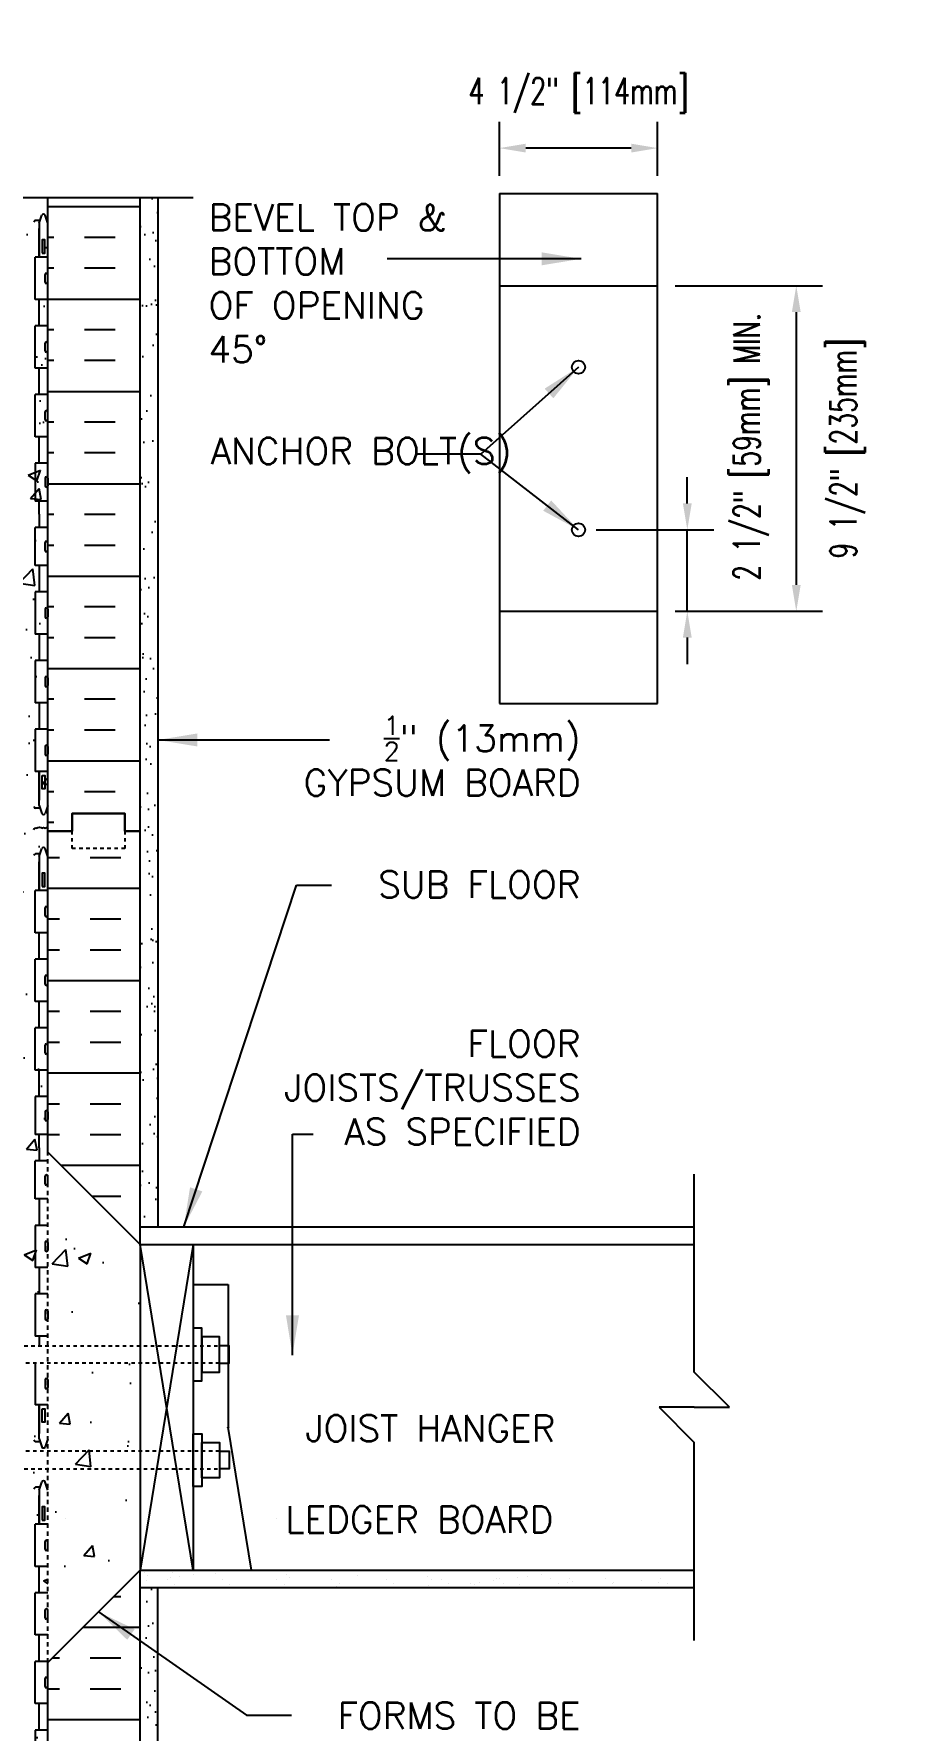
# Model space of a CAD drawing. Header units: inches. Extents: x 23.5 to 82.7, y -12.5 to 63.7.
# Drawn here: x 57.83 to 82.72, y 15.46 to 63.66 of the extents above; entities that cross this region are included whole.
import ezdxf
from ezdxf.enums import TextEntityAlignment as Align

# ---------------------------------------------------------------- set-up
doc = ezdxf.new("R2010")
doc.units = ezdxf.units.IN
doc.header["$LTSCALE"] = 0.5
doc.header["$MEASUREMENT"] = 0
doc.linetypes.add('DASHED2', pattern=[0.375, 0.25, -0.125])
doc.linetypes.add('HIDDEN2', pattern=[0.1875, 0.125, -0.0625])
for name, color, linetype in [('HATCH', 12, 'Continuous'), ('LINE15', 9, 'Continuous'), ('LINE18', 9, 'Continuous'), ('line25', 2, 'Continuous'), ('LINE50', 5, 'Continuous'), ('LINE9', 9, 'Continuous'), ('TEXT', 4, 'Continuous'), ('Web_Edge', 9, 'Continuous')]:
    doc.layers.add(name, color=color, linetype=linetype)
doc.styles.add('DIM', font='romans.shx', dxfattribs={"width": 0.7})
doc.styles.add('ROMANS', font='romans.shx', dxfattribs={"height": 1.125})
doc.dimstyles.new('ext_12', dxfattribs={"dimscale": 12, "dimtxt": 0.09375, "dimasz": 0.09375, "dimexe": 0.09375, "dimexo": 0.0625, "dimgap": 0.0625, "dimtad": 1, "dimdec": 1, "dimzin": 3, "dimdsep": 46, "dimlunit": 4, "dimtxsty": 'DIM', "dimcen": 0.09, "dimdle": 0.09375, "dimclrt": 4, "dimadec": 0, "dimazin": 0, "dimtfac": 1, "dimtdec": 1, "dimtmove": 2, "dimatfit": 3, "dimfxl": 0, "dimfrac": 2, "dimtolj": 1, "dimtzin": 0, "dimarcsym": 0})
doc.dimstyles.new('ext_8', dxfattribs={"dimscale": 8, "dimtxt": 0.09375, "dimasz": 0.09375, "dimexe": 0.09375, "dimexo": 0.0625, "dimgap": 0.0625, "dimtad": 1, "dimdec": 1, "dimzin": 3, "dimdsep": 46, "dimlunit": 4, "dimtxsty": 'DIM', "dimcen": 0.09, "dimdle": 0.09375, "dimclrt": 4, "dimadec": 0, "dimazin": 0, "dimtfac": 1, "dimtdec": 1, "dimtmove": 2, "dimatfit": 3, "dimfxl": 0, "dimfrac": 2, "dimtolj": 1, "dimtzin": 0, "dimarcsym": 0})
pattern_1 = [(37.5, (38.4269, -7.8671), (-0.031497, 0.963412), [0, -0.76, 0, -0.85, 0, -0.8125]), (7.5, (38.4269, -7.8671), (0.884888, 1.411073), [0, -0.41, 0, -0.685, 0, -0.2625]), (327.5, (37.8119, -7.8671), (1.557071, 0.00283), [0, -0.25, 0, -0.9, 0, -1.175]), (317.5, (37.8119, -7.8671), (1.503063, 0.438838), [0, -0.125, 0, -0.59, 0, -0.675])]

# ---------------------------------------------------------------- blocks, each defined once
blk = doc.blocks.new('*D1')
at = {"layer": 'Defpoints', "color": 0}
for p in [(73.315, 49.565), (76.409, 49.565), (75.565, 47.252)]:
    blk.add_point(p, dxfattribs=at)
at = {"layer": 'TEXT', "color": 0, "lineweight": -2}
for p, q in [((76.409, 50.315), (76.409, 51.065)), ((73.815, 49.565), (77.159, 49.565)), ((76.409, 47.252), (76.409, 49.565)), ((76.065, 47.252), (77.159, 47.252)), ((76.409, 46.502), (76.409, 45.752))]:
    blk.add_line(p, q, dxfattribs=at)
at = {"layer": 'TEXT', "color": 0}
for points in [[(76.284, 50.315), (76.534, 50.315), (76.409, 49.565)], [(76.284, 46.502), (76.534, 46.502), (76.409, 47.252)]]:
    blk.add_solid(points, dxfattribs=at)
at = {"layer": 'TEXT', "color": 4, "insert": (78.224, 51.923), "char_height": 0.75, "attachment_point": 5, "rotation": 90, "style": 'DIM'}
blk.add_mtext('\\A1;2 1/2" [59mm] MIN.', dxfattribs=at)
blk = doc.blocks.new('*D2')
at = {"layer": 'Defpoints', "color": 0}
for p in [(75.565, 56.502), (75.565, 47.252), (79.508, 47.252)]:
    blk.add_point(p, dxfattribs=at)
at = {"layer": 'TEXT', "color": 0, "lineweight": -2}
for p, q in [((76.065, 56.502), (80.258, 56.502)), ((79.508, 55.752), (79.508, 48.002)), ((76.065, 47.252), (80.258, 47.252))]:
    blk.add_line(p, q, dxfattribs=at)
at = {"layer": 'TEXT', "color": 0}
for points in [[(79.383, 55.752), (79.633, 55.752), (79.508, 56.502)], [(79.383, 48.002), (79.633, 48.002), (79.508, 47.252)]]:
    blk.add_solid(points, dxfattribs=at)
at = {"layer": 'TEXT', "color": 4, "insert": (80.971, 51.877), "char_height": 0.75, "attachment_point": 5, "rotation": 90, "style": 'DIM'}
blk.add_mtext('\\A1;9 1/2" [235mm]', dxfattribs=at)
blk = doc.blocks.new('*D3')
at = {"layer": 'Defpoints', "color": 0}
for p in [(71.065, 60.413), (71.065, 59.127), (75.565, 59.127)]:
    blk.add_point(p, dxfattribs=at)
at = {"layer": 'TEXT', "color": 0, "lineweight": -2}
for p, q in [((71.065, 59.627), (71.065, 61.163)), ((75.565, 59.627), (75.565, 61.163)), ((74.815, 60.413), (71.815, 60.413))]:
    blk.add_line(p, q, dxfattribs=at)
at = {"layer": 'TEXT', "color": 0}
for points in [[(71.815, 60.538), (71.815, 60.288), (71.065, 60.413)], [(74.815, 60.538), (74.815, 60.288), (75.565, 60.413)]]:
    blk.add_solid(points, dxfattribs=at)
at = {"layer": 'TEXT', "color": 4, "insert": (73.315, 61.913), "char_height": 0.75, "attachment_point": 5, "style": 'DIM'}
blk.add_mtext('\\A1;4 1/2" [114mm]', dxfattribs=at)

msp = doc.modelspace()

# ---------------------------------------------------------------- hatches: boundary and pattern name
at = {"layer": 'HATCH'}
h = msp.add_hatch(dxfattribs=at)
h.set_pattern_fill('AR-CONC', color=256, scale=0.5, style=0)
edge = h.paths.add_edge_path()
edge.add_line((58.228, 59.008), (53.103, 59.008))
edge.add_line((53.103, 59.008), (52.103, 58.008))
edge.add_line((52.103, 58.008), (52.103, 59.008))
edge.add_line((52.103, 59.008), (52.103, 60.008))
edge.add_line((52.103, 60.008), (51.103, 59.008))
edge.add_line((51.103, 59.008), (46.228, 59.008))
edge.add_line((46.228, 59.008), (46.228, 51.377))
edge.add_spline(control_points=[(46.228, 51.377), (46.354, 51.313), (46.551, 51.212), (46.808, 51.498), (47.161, 51.203), (47.528, 51.476), (47.782, 51.204), (48.04, 51.398), (48.289, 51.186), (48.487, 51.326), (48.67, 51.343), (48.758, 51.219), (48.896, 51.182), (48.999, 51.306), (49.128, 51.355), (49.245, 51.391), (49.307, 51.367), (49.34, 51.325), (49.357, 51.269), (49.427, 51.244), (49.523, 51.22), (49.674, 51.211), (49.797, 51.287), (49.905, 51.295), (49.974, 51.306), (50.055, 51.29), (50.151, 51.245), (50.236, 51.207), (50.328, 51.201), (50.361, 51.291), (50.464, 51.308), (50.531, 51.369), (50.612, 51.361), (50.701, 51.364), (50.805, 51.36), (50.886, 51.322), (51.004, 51.259), (51.168, 51.246), (51.321, 51.313), (51.454, 51.389), (51.591, 51.406), (51.715, 51.413), (51.805, 51.386), (51.856, 51.3), (51.964, 51.232), (52.088, 51.201), (52.186, 51.197), (52.228, 51.195)], knot_values=[0, 0, 0, 0, 0.36882, 0.580962, 0.956064, 1.413946, 1.635694, 1.852394, 2.204033, 2.360582, 2.542219, 2.677797, 2.79395, 2.907785, 3.117226, 3.20968, 3.262351, 3.303115, 3.370216, 3.421138, 3.515057, 3.674522, 3.85319, 3.927977, 3.999794, 4.060692, 4.173001, 4.317056, 4.339836, 4.436406, 4.53825, 4.640095, 4.685656, 4.773056, 4.912503, 4.988734, 5.039656, 5.313971, 5.43662, 5.538465, 5.77077, 5.839112, 5.911139, 6.039898, 6.121993, 6.287819, 6.415577, 6.415577, 6.415577, 6.415577], degree=3, periodic=0)
edge.add_spline(control_points=[(52.228, 51.195), (52.271, 51.197), (52.369, 51.201), (52.492, 51.232), (52.6, 51.3), (52.652, 51.386), (52.742, 51.413), (52.866, 51.406), (53.003, 51.389), (53.136, 51.313), (53.288, 51.246), (53.453, 51.259), (53.57, 51.322), (53.651, 51.36), (53.755, 51.364), (53.845, 51.361), (53.925, 51.369), (53.992, 51.308), (54.095, 51.291), (54.129, 51.201), (54.188, 51.204), (54.212, 51.21), (54.228, 51.215)], knot_values=[4.266465, 4.266465, 4.266465, 4.266465, 4.394223, 4.560049, 4.642143, 4.770902, 4.842929, 4.911272, 5.143576, 5.245421, 5.368071, 5.642385, 5.693308, 5.769539, 5.908986, 5.996385, 6.041947, 6.143791, 6.245636, 6.342205, 6.364986, 6.415577, 6.415577, 6.415577, 6.415577], degree=3, periodic=0)
edge.add_spline(control_points=[(54.228, 51.215), (54.245, 51.21), (54.269, 51.204), (54.328, 51.201), (54.361, 51.291), (54.464, 51.308), (54.531, 51.369), (54.612, 51.361), (54.701, 51.364), (54.805, 51.36), (54.886, 51.322), (55.004, 51.259), (55.168, 51.246), (55.321, 51.313), (55.454, 51.389), (55.591, 51.406), (55.715, 51.413), (55.805, 51.386), (55.856, 51.3), (55.964, 51.232), (56.088, 51.201), (56.186, 51.197), (56.228, 51.195)], knot_values=[4.266465, 4.266465, 4.266465, 4.266465, 4.317056, 4.339836, 4.436406, 4.53825, 4.640095, 4.685656, 4.773056, 4.912503, 4.988734, 5.039656, 5.313971, 5.43662, 5.538465, 5.77077, 5.839112, 5.911139, 6.039898, 6.121993, 6.287819, 6.415577, 6.415577, 6.415577, 6.415577], degree=3, periodic=0)
edge.add_spline(control_points=[(56.228, 51.195), (56.271, 51.197), (56.369, 51.201), (56.492, 51.232), (56.6, 51.3), (56.652, 51.386), (56.742, 51.413), (56.866, 51.406), (57.003, 51.389), (57.136, 51.313), (57.288, 51.246), (57.453, 51.259), (57.57, 51.322), (57.651, 51.36), (57.755, 51.364), (57.845, 51.361), (57.925, 51.369), (57.992, 51.308), (58.095, 51.291), (58.129, 51.201), (58.188, 51.204), (58.212, 51.21), (58.228, 51.215)], knot_values=[4.266465, 4.266465, 4.266465, 4.266465, 4.394223, 4.560049, 4.642143, 4.770902, 4.842929, 4.911272, 5.143576, 5.245421, 5.368071, 5.642385, 5.693308, 5.769539, 5.908986, 5.996385, 6.041947, 6.143791, 6.245636, 6.342205, 6.364986, 6.415577, 6.415577, 6.415577, 6.415577], degree=3, periodic=0)
edge.add_line((58.228, 51.215), (58.228, 59.008))
h = msp.add_hatch(dxfattribs=at)
h.set_pattern_fill('INSUL', color=256, scale=7, style=0)
h.set_pattern_definition([(180, (2984.39, -356.0018), (0, 2.625), []), (180, (2984.39, -355.1268), (0, 2.625), [0.875, -0.875]), (180, (2984.39, -354.2518), (0, 2.625), [0.875, -0.875])])
h.paths.add_polyline_path([(60.853, 41.008), (60.416, 41.008), (60.416, 41.508), (58.916, 41.508), (58.916, 41.008), (58.228, 41.008), (58.228, 59.008), (58.916, 59.008), (58.916, 59.508), (60.416, 59.508), (60.416, 59.008), (60.853, 59.008)])
h = msp.add_hatch(dxfattribs=at)
h.set_pattern_fill('AR-SAND', color=256, scale=0.5, style=0)
h.set_pattern_definition(pattern_1)
h.paths.add_polyline_path([(61.353, 59.008), (60.853, 59.008), (60.853, 41.008), (60.853, 29.758), (61.353, 29.758)])
h = msp.add_hatch(dxfattribs=at)
h.set_pattern_fill('AR-CONC', color=256, scale=0.5, style=0)
edge = h.paths.add_edge_path()
edge.add_line((58.228, 41.008), (58.228, 51.215))
edge.add_spline(control_points=[(58.228, 51.215), (58.212, 51.21), (58.188, 51.204), (58.129, 51.201), (58.095, 51.291), (57.992, 51.308), (57.925, 51.369), (57.845, 51.361), (57.755, 51.364), (57.651, 51.36), (57.57, 51.322), (57.453, 51.259), (57.288, 51.246), (57.136, 51.313), (57.003, 51.389), (56.866, 51.406), (56.742, 51.413), (56.652, 51.386), (56.6, 51.3), (56.492, 51.232), (56.369, 51.201), (56.271, 51.197), (56.228, 51.195)], knot_values=[4.266465, 4.266465, 4.266465, 4.266465, 4.317056, 4.339836, 4.436406, 4.53825, 4.640095, 4.685656, 4.773056, 4.912503, 4.988734, 5.039656, 5.313971, 5.43662, 5.538465, 5.77077, 5.839112, 5.911139, 6.039898, 6.121993, 6.287819, 6.415577, 6.415577, 6.415577, 6.415577], degree=3, periodic=0)
edge.add_spline(control_points=[(56.228, 51.195), (56.186, 51.197), (56.088, 51.201), (55.964, 51.232), (55.856, 51.3), (55.805, 51.386), (55.715, 51.413), (55.591, 51.406), (55.454, 51.389), (55.321, 51.313), (55.168, 51.246), (55.004, 51.259), (54.886, 51.322), (54.805, 51.36), (54.701, 51.364), (54.612, 51.361), (54.531, 51.369), (54.464, 51.308), (54.361, 51.291), (54.328, 51.201), (54.269, 51.204), (54.245, 51.21), (54.228, 51.215)], knot_values=[4.266465, 4.266465, 4.266465, 4.266465, 4.394223, 4.560049, 4.642143, 4.770902, 4.842929, 4.911272, 5.143576, 5.245421, 5.368071, 5.642385, 5.693308, 5.769539, 5.908986, 5.996385, 6.041947, 6.143791, 6.245636, 6.342205, 6.364986, 6.415577, 6.415577, 6.415577, 6.415577], degree=3, periodic=0)
edge.add_spline(control_points=[(54.228, 51.215), (54.212, 51.21), (54.188, 51.204), (54.129, 51.201), (54.095, 51.291), (53.992, 51.308), (53.925, 51.369), (53.845, 51.361), (53.755, 51.364), (53.651, 51.36), (53.57, 51.322), (53.453, 51.259), (53.288, 51.246), (53.136, 51.313), (53.003, 51.389), (52.866, 51.406), (52.742, 51.413), (52.652, 51.386), (52.6, 51.3), (52.492, 51.232), (52.369, 51.201), (52.271, 51.197), (52.228, 51.195)], knot_values=[4.266465, 4.266465, 4.266465, 4.266465, 4.317056, 4.339836, 4.436406, 4.53825, 4.640095, 4.685656, 4.773056, 4.912503, 4.988734, 5.039656, 5.313971, 5.43662, 5.538465, 5.77077, 5.839112, 5.911139, 6.039898, 6.121993, 6.287819, 6.415577, 6.415577, 6.415577, 6.415577], degree=3, periodic=0)
edge.add_spline(control_points=[(52.228, 51.195), (52.186, 51.197), (52.088, 51.201), (51.964, 51.232), (51.856, 51.3), (51.805, 51.386), (51.715, 51.413), (51.591, 51.406), (51.454, 51.389), (51.321, 51.313), (51.168, 51.246), (51.004, 51.259), (50.886, 51.322), (50.805, 51.36), (50.701, 51.364), (50.612, 51.361), (50.531, 51.369), (50.464, 51.308), (50.361, 51.291), (50.328, 51.201), (50.236, 51.207), (50.151, 51.245), (50.055, 51.29), (49.974, 51.306), (49.905, 51.295), (49.797, 51.287), (49.674, 51.211), (49.523, 51.22), (49.427, 51.244), (49.357, 51.269), (49.34, 51.325), (49.307, 51.367), (49.245, 51.391), (49.128, 51.355), (48.999, 51.306), (48.896, 51.182), (48.758, 51.219), (48.67, 51.343), (48.487, 51.326), (48.289, 51.186), (48.04, 51.398), (47.782, 51.204), (47.528, 51.476), (47.161, 51.203), (46.808, 51.498), (46.551, 51.212), (46.354, 51.313), (46.228, 51.377)], knot_values=[0, 0, 0, 0, 0.127758, 0.293584, 0.375679, 0.504437, 0.576465, 0.644807, 0.877112, 0.978956, 1.101606, 1.37592, 1.426843, 1.503074, 1.642521, 1.72992, 1.775482, 1.877327, 1.979171, 2.07574, 2.098521, 2.242575, 2.354885, 2.415783, 2.4876, 2.562387, 2.741054, 2.90052, 2.994438, 3.045361, 3.112462, 3.153226, 3.205897, 3.298351, 3.507792, 3.621627, 3.737779, 3.873357, 4.054994, 4.211544, 4.563183, 4.779883, 5.001631, 5.459512, 5.834615, 6.046757, 6.415577, 6.415577, 6.415577, 6.415577], degree=3, periodic=0)
edge.add_line((46.228, 51.377), (46.228, 41.008))
edge.add_line((46.228, 41.008), (46.228, 23.008))
edge.add_line((46.228, 23.008), (46.228, 5.008))
edge.add_line((46.228, 5.008), (51.103, 5.008))
edge.add_line((51.103, 5.008), (52.103, 6.008))
edge.add_line((52.103, 6.008), (52.103, 5.008))
edge.add_line((52.103, 5.008), (52.103, 4.008))
edge.add_line((52.103, 4.008), (53.103, 5.008))
edge.add_line((53.103, 5.008), (58.228, 5.008))
edge.add_line((58.228, 5.008), (58.228, 17.383))
edge.add_line((58.228, 17.383), (58.228, 22.883))
edge.add_line((58.228, 22.883), (56.953, 22.883))
edge.add_arc((56.953, 22.783), 0.1, 90, 180)
edge.add_line((56.853, 22.783), (56.853, 21.383))
edge.add_line((56.853, 21.383), (56.353, 21.383))
edge.add_line((56.353, 21.383), (56.353, 22.883))
edge.add_arc((56.853, 22.883), 0.5, 90, 180, ccw=False)
edge.add_line((56.853, 23.383), (58.228, 23.383))
edge.add_line((58.228, 23.383), (58.228, 25.883))
edge.add_line((58.228, 25.883), (56.853, 25.883))
edge.add_arc((56.853, 26.383), 0.5, 180, 270, ccw=False)
edge.add_line((56.353, 26.383), (56.353, 27.883))
edge.add_line((56.353, 27.883), (56.853, 27.883))
edge.add_line((56.853, 27.883), (56.853, 26.483))
edge.add_arc((56.953, 26.483), 0.1, 180, 270)
edge.add_line((56.953, 26.383), (58.228, 26.383))
edge.add_line((58.228, 26.383), (58.228, 31.883))
edge.add_line((58.228, 31.883), (58.228, 41.008))
h = msp.add_hatch(dxfattribs=at)
h.set_pattern_fill('INSUL', color=256, scale=7, style=0)
h.set_pattern_definition([(0, (38.427, -7.867), (0, 2.625), []), (0, (38.427, -6.992), (0, 2.625), [0.875, -0.875]), (0, (38.427, -6.117), (0, 2.625), [0.875, -0.875])])
h.paths.add_polyline_path([(58.228, 31.883), (60.853, 29.258), (60.853, 41.008), (60.416, 41.008), (60.416, 40.508), (58.916, 40.508), (58.916, 41.008), (58.228, 41.008)])
h.paths.add_polyline_path([(60.853, 20.008), (58.228, 17.383), (58.228, 5.008), (58.916, 5.008), (58.916, 5.508), (60.416, 5.508), (60.416, 5.008), (60.853, 5.008)])
h = msp.add_hatch(dxfattribs=at)
h.set_pattern_fill('AR-CONC', color=256, scale=0.5, style=0)
h.set_pattern_definition([(50, (-75.1957, -130.6316), (3.5863, -0.31376), [0.375, -4.125]), (355, (-75.1957, -130.6316), (-0.693757, 3.76096), [0.3, -3.3]), (100.4514, (-74.897, -130.6577), (2.892547, 3.4472), [0.3187, -3.50571]), (46.1842, (-75.1957, -129.6316), (5.336205, -0.827595), [0.5625, -6.1875]), (96.6356, (-74.751, -129.7005), (4.67331, 4.87059), [0.47805, -5.25856]), (351.1842, (-75.1957, -129.6316), (4.67331, 4.8706), [0.45, -4.95]), (21, (-74.6957, -129.8816), (2.984535, -2.013094), [0.375, -4.125]), (326, (-74.6957, -129.8816), (1.216577, 3.62575), [0.3, -3.3]), (71.4514, (-74.447, -130.0493), (4.201113, 1.61265), [0.3187, -3.50571]), (37.5, (-75.1957, -130.6316), (0.060799, 1.664469), [0, -3.26, 0, -3.35, 0, -3.3125]), (7.5, (-75.1957, -130.6316), (1.315348, 1.972059), [0, -1.91, 0, -3.185, 0, -1.2625]), (327.5, (-76.3107, -130.6316), (2.669112, -0.112774), [0, -1.25, 0, -3.9, 0, -5.175]), (317.5, (-76.8107, -130.6316), (2.91593, 0.500525), [0, -1.625, 0, -2.59, 0, -3.675])])
h.paths.add_polyline_path([(60.853, 26.695), (58.228, 26.695), (58.228, 22.57), (60.853, 22.57)])
h.paths.add_polyline_path([(60.853, 21.133), (60.853, 22.07), (58.228, 22.07), (58.228, 18.508)])
h.paths.add_polyline_path([(58.228, 30.758), (58.228, 27.195), (60.853, 27.195), (60.853, 28.133)])
h = msp.add_hatch(dxfattribs=at)
h.set_pattern_fill('AR-SAND', color=256, scale=0.5, style=0)
h.set_pattern_definition(pattern_1)
h.paths.add_polyline_path([(61.353, 19.196), (61.26, 19.508), (60.853, 19.508), (60.853, 5.008), (61.353, 5.008)])

# ---------------------------------------------------------------- linework, layer by layer
for p, q in [((62.353, 20.008), (60.853, 29.258)), ((62.353, 29.258), (60.853, 20.008)), ((60.973, 19.946), (60.973, 19.946)), ((61.065, 19.861), (61.065, 19.861)), ((61.709, 19.795), (61.709, 19.795)), ((61.778, 19.926), (61.778, 19.926)), ((61.969, 19.829), (61.969, 19.829)), ((62.376, 19.883), (62.376, 19.883)), ((63.003, 19.901), (63.003, 19.901)), ((63.055, 19.972), (63.055, 19.972)), ((63.128, 19.975), (63.128, 19.975)), ((63.315, 20.006), (63.315, 20.006)), ((64.437, 19.992), (64.437, 19.992)), ((65.004, 19.884), (65.004, 19.884)), ((65.096, 19.8), (65.096, 19.8)), ((65.716, 19.986), (65.716, 19.986)), ((67.034, 19.84), (67.034, 19.84)), ((69.035, 19.823), (69.035, 19.823)), ((71.065, 19.779), (71.065, 19.779)), ((71.591, 19.801), (71.591, 19.801)), ((71.851, 19.836), (71.851, 19.836)), ((72.258, 19.889), (72.258, 19.889)), ((72.937, 19.979), (72.937, 19.979)), ((73.066, 19.762), (73.066, 19.762)), ((75.64, 19.763), (75.64, 19.763)), ((61.03, 19.706), (61.03, 19.706)), ((61.627, 19.737), (61.627, 19.737)), ((61.837, 19.603), (61.837, 19.603)), ((63.184, 19.74), (63.184, 19.74)), ((63.394, 19.606), (63.394, 19.606)), ((64.741, 19.743), (64.741, 19.743)), ((64.951, 19.609), (64.951, 19.609)), ((65.113, 19.523), (65.113, 19.523)), ((66.298, 19.746), (66.298, 19.746)), ((66.422, 19.54), (66.422, 19.54)), ((66.509, 19.612), (66.509, 19.612)), ((67.701, 19.533), (67.701, 19.533)), ((67.855, 19.749), (67.855, 19.749)), ((68.066, 19.614), (68.066, 19.614)), ((69.051, 19.582), (69.051, 19.582)), ((69.127, 19.738), (69.127, 19.738)), ((69.412, 19.752), (69.412, 19.752)), ((69.566, 19.535), (69.566, 19.535)), ((69.623, 19.617), (69.623, 19.617)), ((70.245, 19.624), (70.245, 19.624)), ((70.36, 19.599), (70.36, 19.599)), ((70.506, 19.658), (70.506, 19.658)), ((70.912, 19.712), (70.912, 19.712)), ((70.969, 19.754), (70.969, 19.754)), ((71.18, 19.62), (71.18, 19.62)), ((71.639, 19.593), (71.639, 19.593)), ((72.526, 19.757), (72.526, 19.757)), ((72.737, 19.623), (72.737, 19.623)), ((72.99, 19.641), (72.99, 19.641)), ((73.158, 19.677), (73.158, 19.677)), ((74.083, 19.76), (74.083, 19.76)), ((74.294, 19.626), (74.294, 19.626)), ((74.298, 19.658), (74.298, 19.658)), ((75.096, 19.717), (75.096, 19.717)), ((75.577, 19.652), (75.577, 19.652)), ((75.851, 19.629), (75.851, 19.629))]:
    msp.add_line(p, q, dxfattribs=at)
msp.add_lwpolyline([(57.825, 41.042, -0.520567), (57.925, 41.084, -0.520567), (58.056, 41.084, -0.520567), (58.145, 41.084, -0.613818), (58.228, 41.076)], format="xyb", dxfattribs=at)
at = {"layer": 'LINE15', "linetype": 'HIDDEN2'}
for points in [[(63.103, 25.883), (56.853, 25.883, -0.414214), (56.353, 26.383), (56.353, 27.883), (56.853, 27.883), (56.853, 26.483, 0.414214), (56.953, 26.383), (63.103, 26.383)], [(63.103, 23.383), (56.853, 23.383, 0.414214), (56.353, 22.883), (56.353, 21.383), (56.853, 21.383), (56.853, 22.783, -0.414214), (56.953, 22.883), (63.103, 22.883)]]:
    msp.add_lwpolyline(points, format="xyb", dxfattribs=at)
at = {"layer": 'LINE18'}
for points in [[(62.353, 25.383), (62.603, 25.383), (62.603, 26.883), (62.353, 26.883)], [(62.603, 25.633), (63.103, 25.633), (63.103, 26.633), (62.603, 26.633)], [(62.353, 23.883), (62.603, 23.883), (62.603, 22.383), (62.353, 22.383)], [(62.603, 23.633), (63.103, 23.633), (63.103, 22.633), (62.603, 22.633)]]:
    msp.add_lwpolyline(points, close=True, dxfattribs=at)
for points in [[(63.103, 25.883), (63.384, 25.883), (63.384, 26.383), (63.103, 26.383)], [(63.103, 23.383), (63.384, 23.383), (63.384, 22.883), (63.103, 22.883)]]:
    msp.add_lwpolyline(points, dxfattribs=at)
at = {"layer": 'line25'}
for p, q in [((58.228, 41.008), (58.228, 59.008)), ((58.228, 57.313), (57.863, 57.313)), ((57.863, 56.113), (57.863, 57.313)), ((58.148, 56.603), (58.148, 56.823)), ((58.188, 56.863), (58.188, 56.863)), ((58.188, 56.563), (58.188, 56.563)), ((58.228, 56.603), (58.228, 56.823)), ((58.228, 56.768), (58.228, 56.768)), ((58.228, 56.658), (58.228, 56.658)), ((58.228, 56.113), (57.863, 56.113)), ((58.228, 55.363), (57.863, 55.363)), ((57.863, 54.163), (57.863, 55.363)), ((58.148, 54.653), (58.148, 54.873)), ((58.188, 54.913), (58.188, 54.913)), ((58.188, 54.613), (58.188, 54.613)), ((58.228, 54.653), (58.228, 54.873)), ((58.228, 54.818), (58.228, 54.818)), ((58.228, 54.708), (58.228, 54.708)), ((58.228, 54.163), (57.863, 54.163)), ((58.228, 53.413), (57.863, 53.413)), ((57.863, 52.213), (57.863, 53.413)), ((58.148, 52.703), (58.148, 52.923)), ((58.188, 52.963), (58.188, 52.963)), ((58.188, 52.663), (58.188, 52.663)), ((58.228, 52.703), (58.228, 52.923)), ((58.228, 52.868), (58.228, 52.868)), ((58.228, 52.758), (58.228, 52.758)), ((58.228, 52.213), (57.863, 52.213)), ((58.228, 51.463), (57.863, 51.463)), ((57.863, 51.463), (57.863, 50.383)), ((58.148, 51.033), (58.148, 50.813)), ((58.188, 51.073), (58.188, 51.073)), ((58.188, 50.773), (58.188, 50.773)), ((58.228, 51.033), (58.228, 50.813)), ((58.228, 50.978), (58.228, 50.978)), ((58.228, 50.868), (58.228, 50.868)), ((58.228, 50.383), (57.863, 50.383)), ((58.228, 49.633), (57.863, 49.633)), ((57.863, 48.553), (57.863, 49.633)), ((58.148, 48.983), (58.148, 49.203)), ((58.188, 49.243), (58.188, 49.243)), ((58.228, 48.983), (58.228, 49.203)), ((58.188, 48.943), (58.188, 48.943)), ((58.228, 49.148), (58.228, 49.148)), ((58.228, 49.038), (58.228, 49.038)), ((58.228, 48.553), (57.863, 48.553)), ((58.228, 47.803), (57.863, 47.803)), ((57.863, 47.803), (57.863, 46.603)), ((58.148, 47.313), (58.148, 47.093)), ((58.188, 47.353), (58.188, 47.353)), ((58.228, 47.313), (58.228, 47.093)), ((58.228, 47.258), (58.228, 47.258)), ((58.188, 47.053), (58.188, 47.053)), ((58.228, 47.148), (58.228, 47.148)), ((58.228, 46.603), (57.863, 46.603)), ((58.228, 45.853), (57.863, 45.853)), ((57.863, 45.853), (57.863, 44.653)), ((58.148, 45.363), (58.148, 45.143)), ((58.228, 45.363), (58.228, 45.143)), ((58.228, 45.308), (58.228, 45.308)), ((58.188, 45.103), (58.188, 45.103)), ((58.228, 45.198), (58.228, 45.198)), ((58.228, 44.653), (57.863, 44.653)), ((58.228, 43.903), (57.863, 43.903)), ((57.863, 43.903), (57.863, 42.703)), ((58.148, 43.413), (58.148, 43.193)), ((58.188, 43.453), (58.188, 43.453)), ((58.228, 43.413), (58.228, 43.193)), ((58.188, 43.153), (58.188, 43.153)), ((58.228, 43.358), (58.228, 43.358)), ((58.228, 43.248), (58.228, 43.248)), ((58.228, 42.703), (57.863, 42.703)), ((58.228, 31.883), (58.228, 41.008)), ((58.228, 39.313), (57.863, 39.313)), ((57.863, 38.113), (57.863, 39.313)), ((58.148, 38.603), (58.148, 38.823)), ((58.188, 38.863), (58.188, 38.863)), ((58.188, 38.563), (58.188, 38.563)), ((58.228, 38.603), (58.228, 38.823)), ((58.228, 38.768), (58.228, 38.768)), ((58.228, 38.658), (58.228, 38.658)), ((58.228, 38.113), (57.863, 38.113)), ((58.228, 37.363), (57.863, 37.363)), ((57.863, 36.163), (57.863, 37.363)), ((58.148, 36.653), (58.148, 36.873)), ((58.188, 36.913), (58.188, 36.913)), ((58.228, 36.653), (58.228, 36.873)), ((58.228, 36.818), (58.228, 36.818)), ((58.228, 36.708), (58.228, 36.708)), ((58.228, 36.163), (57.863, 36.163)), ((58.188, 36.613), (58.188, 36.613)), ((58.228, 35.413), (57.863, 35.413)), ((57.863, 34.213), (57.863, 35.413)), ((58.148, 34.703), (58.148, 34.923)), ((58.188, 34.963), (58.188, 34.963)), ((58.228, 34.703), (58.228, 34.923)), ((58.228, 34.868), (58.228, 34.868)), ((58.228, 34.758), (58.228, 34.758)), ((58.188, 34.663), (58.188, 34.663)), ((58.228, 34.213), (57.863, 34.213)), ((58.228, 33.463), (57.863, 33.463)), ((57.863, 33.463), (57.863, 32.383)), ((58.148, 33.033), (58.148, 32.813)), ((58.188, 33.073), (58.188, 33.073)), ((58.228, 33.033), (58.228, 32.813)), ((58.228, 32.978), (58.228, 32.978)), ((58.228, 32.868), (58.228, 32.868)), ((58.228, 32.383), (57.863, 32.383)), ((58.188, 32.773), (58.188, 32.773)), ((60.853, 29.258), (58.228, 31.883)), ((58.228, 31.633), (57.863, 31.633)), ((57.863, 30.553), (57.863, 31.633)), ((58.148, 30.983), (58.148, 31.203)), ((58.188, 31.243), (58.188, 31.243)), ((58.188, 30.943), (58.188, 30.943)), ((58.228, 30.983), (58.228, 31.203)), ((58.228, 31.148), (58.228, 31.148)), ((58.228, 31.038), (58.228, 31.038)), ((58.228, 30.553), (57.863, 30.553)), ((58.228, 29.803), (57.863, 29.803)), ((57.863, 29.803), (57.863, 28.603)), ((58.148, 29.313), (58.148, 29.093)), ((58.188, 29.353), (58.188, 29.353)), ((58.188, 29.053), (58.188, 29.053)), ((58.228, 29.313), (58.228, 29.093)), ((58.228, 29.258), (58.228, 29.258)), ((58.228, 29.148), (58.228, 29.148)), ((60.853, 29.258), (60.853, 20.008)), ((60.853, 29.258), (76.605, 29.258)), ((62.353, 29.258), (62.353, 20.008)), ((58.228, 28.603), (57.863, 28.603)), ((58.228, 27.853), (57.863, 27.853)), ((57.863, 27.853), (57.863, 26.653)), ((58.148, 27.363), (58.148, 27.143)), ((58.188, 27.103), (58.188, 27.103)), ((58.228, 27.363), (58.228, 27.143)), ((58.228, 27.308), (58.228, 27.308)), ((58.228, 27.198), (58.228, 27.198)), ((58.228, 26.653), (57.863, 26.653)), ((57.863, 25.883), (57.863, 24.703)), ((58.148, 25.413), (58.148, 25.193)), ((58.188, 25.453), (58.188, 25.453)), ((58.188, 25.153), (58.188, 25.153)), ((58.228, 25.413), (58.228, 25.193)), ((58.228, 25.358), (58.228, 25.358)), ((58.228, 25.248), (58.228, 25.248)), ((58.228, 24.703), (57.863, 24.703)), ((58.228, 21.313), (57.863, 21.313)), ((57.863, 20.113), (57.863, 21.313)), ((58.148, 20.603), (58.148, 20.823)), ((58.188, 20.863), (58.188, 20.863)), ((58.228, 20.603), (58.228, 20.823)), ((58.228, 20.768), (58.228, 20.768)), ((58.188, 20.563), (58.188, 20.563)), ((58.228, 20.658), (58.228, 20.658)), ((58.228, 20.113), (57.863, 20.113)), ((60.853, 20.008), (58.228, 17.383)), ((60.853, 20.008), (76.605, 20.008)), ((58.228, 19.363), (57.863, 19.363)), ((57.863, 18.163), (57.863, 19.363)), ((58.148, 18.653), (58.148, 18.873)), ((58.188, 18.913), (58.188, 18.913)), ((58.228, 18.653), (58.228, 18.873)), ((58.228, 18.818), (58.228, 18.818)), ((58.188, 18.613), (58.188, 18.613)), ((58.228, 18.708), (58.228, 18.708)), ((58.228, 18.163), (57.863, 18.163)), ((58.228, 17.413), (57.863, 17.413)), ((57.863, 16.213), (57.863, 17.413)), ((58.228, 5.008), (58.228, 17.383)), ((58.148, 16.703), (58.148, 16.923)), ((58.188, 16.963), (58.188, 16.963)), ((58.228, 16.703), (58.228, 16.923)), ((58.188, 16.663), (58.188, 16.663)), ((58.228, 16.868), (58.228, 16.868)), ((58.228, 16.758), (58.228, 16.758)), ((58.228, 16.213), (57.863, 16.213)), ((58.228, 15.463), (57.863, 15.463)), ((57.863, 15.463), (57.863, 14.383))]:
    msp.add_line(p, q, dxfattribs=at)
for centre, start, end in [((58.188, 56.823), 90, 180), ((58.188, 56.603), 180, 270), ((58.188, 56.823), 0, 90), ((58.188, 56.603), 270, 0), ((58.188, 54.873), 90, 180), ((58.188, 54.653), 180, 270), ((58.188, 54.873), 0, 90), ((58.188, 54.653), 270, 0), ((58.188, 52.923), 90, 180), ((58.188, 52.703), 180, 270), ((58.188, 52.923), 0, 90), ((58.188, 52.703), 270, 0), ((58.188, 51.033), 90, 180), ((58.188, 50.813), 180, 270), ((58.188, 51.033), 360, 90), ((58.188, 50.813), 270, 0), ((58.188, 49.203), 90, 180), ((58.188, 49.203), 0, 90), ((58.188, 48.983), 180, 270), ((58.188, 48.983), 270, 0), ((58.188, 47.313), 90, 180), ((58.188, 47.313), 360, 90), ((58.188, 47.093), 180, 270), ((58.188, 47.093), 270, 0), ((58.188, 45.363), 90, 180), ((58.188, 45.363), 360, 90), ((58.188, 45.143), 180, 270), ((58.188, 45.143), 270, 0), ((58.188, 43.413), 90, 180), ((58.188, 43.413), 360, 90), ((58.188, 43.193), 180, 270), ((58.188, 43.193), 270, 0), ((58.188, 38.823), 90, 180), ((58.188, 38.603), 180, 270), ((58.188, 38.823), 0, 90), ((58.188, 38.603), 270, 0), ((58.188, 36.873), 90, 180), ((58.188, 36.653), 180, 270), ((58.188, 36.873), 0, 90), ((58.188, 36.653), 270, 0), ((58.188, 34.923), 90, 180), ((58.188, 34.703), 180, 270), ((58.188, 34.923), 0, 90), ((58.188, 34.703), 270, 0), ((58.188, 33.033), 90, 180), ((58.188, 32.813), 180, 270), ((58.188, 33.033), 360, 90), ((58.188, 32.813), 270, 0), ((58.188, 31.203), 90, 180), ((58.188, 30.983), 180, 270), ((58.188, 31.203), 0, 90), ((58.188, 30.983), 270, 0), ((58.188, 29.313), 90, 180), ((58.188, 29.093), 180, 270), ((58.188, 29.313), 360, 90), ((58.188, 29.093), 270, 0), ((58.188, 27.363), 90, 180), ((58.188, 27.143), 180, 270), ((58.188, 27.363), 360, 90), ((58.188, 27.143), 270, 0), ((58.188, 25.413), 90, 180), ((58.188, 25.193), 180, 270), ((58.188, 25.413), 360, 90), ((58.188, 25.193), 270, 0), ((58.188, 20.823), 90, 180), ((58.188, 20.823), 0, 90), ((58.188, 20.603), 180, 270), ((58.188, 20.603), 270, 0), ((58.188, 18.873), 90, 180), ((58.188, 18.873), 0, 90), ((58.188, 18.653), 180, 270), ((58.188, 18.653), 270, 0), ((58.188, 16.923), 90, 180), ((58.188, 16.923), 0, 90), ((58.188, 16.703), 180, 270), ((58.188, 16.703), 270, 0)]:
    msp.add_arc(centre, 0.04, start, end, dxfattribs=at)
at = {"layer": 'LINE50'}
for p, q in [((60.853, 41.008), (60.853, 59.008)), ((60.853, 29.258), (60.853, 41.008)), ((60.853, 5.008), (60.853, 20.008))]:
    msp.add_line(p, q, dxfattribs=at)
for points in [[(60.853, 41.008), (60.416, 41.008), (60.416, 41.508), (58.916, 41.508), (58.916, 41.008), (58.228, 41.008)], [(58.228, 41.008), (58.916, 41.008), (58.916, 41.508), (60.416, 41.508), (60.416, 41.008), (60.853, 41.008)]]:
    msp.add_lwpolyline(points, dxfattribs=at)
at = {"layer": 'LINE9'}
for p, q in [((53.103, 59.008), (62.359, 59.008)), ((61.353, 59.008), (61.353, 29.758)), ((71.065, 59.127), (71.065, 44.627)), ((71.065, 59.127), (75.565, 59.127)), ((75.565, 44.627), (75.565, 59.127)), ((71.065, 56.502), (75.565, 56.502)), ((71.065, 47.252), (75.565, 47.252)), ((71.065, 44.627), (75.565, 44.627)), ((76.605, 25.633), (76.605, 31.258)), ((60.853, 29.758), (76.605, 29.758)), ((62.353, 28.126), (63.353, 28.126)), ((63.353, 28.126), (63.353, 24.067)), ((77.605, 24.633), (76.605, 25.633)), ((76.605, 24.633), (75.605, 24.633)), ((75.605, 24.633), (76.605, 23.633)), ((76.605, 24.633), (77.605, 24.633)), ((64.012, 20.008), (63.353, 24.067)), ((76.605, 18.008), (76.605, 23.633)), ((60.853, 19.508), (76.605, 19.508)), ((61.353, 5.008), (61.353, 19.508))]:
    msp.add_line(p, q, dxfattribs=at)
at = {"layer": 'LINE9', "linetype": 'DASHED2'}
msp.add_line((58.228, 17.383), (58.228, 31.883), dxfattribs=at)
at = {"layer": 'LINE9', "linetype": 'DASHED2', "ltscale": 0.15}
msp.add_lwpolyline([(60.416, 41.008), (60.416, 41.008), (60.416, 40.508), (58.916, 40.508), (58.916, 41.008), (58.916, 41.008)], dxfattribs=at)
at = {"layer": 'LINE9'}
for centre in [(73.315, 54.19), (73.315, 49.565)]:
    msp.add_circle(centre, 0.188, dxfattribs=at)
at = {"layer": 'TEXT'}
for p, q in [((58.735, 21.462), (58.735, 21.462)), ((64.735, 21.462), (64.735, 21.462))]:
    msp.add_line(p, q, dxfattribs=at)
for points in [[(63.353, 24.067, 0, 0.36, 0), (64.433, 24.067, 0, 0, 0), (65.599, 24.081, 0, 0, 0)], [(61.603, 21.462, 0, 0.36, 0), (62.683, 21.462, 0, 0, 0), (64.735, 21.462, 0, 0, 0)]]:
    msp.add_lwpolyline(points, format="xyseb", dxfattribs=at)
at = {"layer": 'Web_Edge'}
for p, q in [((58.004, 58.359), (57.878, 58.359)), ((57.978, 58.279), (58.053, 58.509)), ((58.228, 58.279), (58.153, 58.509)), ((57.978, 58.279), (57.978, 57.313)), ((57.978, 41.736), (57.978, 42.703)), ((58.004, 41.656), (57.878, 41.656)), ((57.978, 41.736), (58.053, 41.506)), ((58.228, 41.736), (58.153, 41.506)), ((57.978, 40.279), (58.053, 40.509)), ((58.228, 40.279), (58.153, 40.509)), ((58.004, 40.359), (57.878, 40.359)), ((57.978, 40.279), (57.978, 39.313)), ((57.978, 23.736), (57.978, 24.703)), ((58.004, 23.656), (57.878, 23.656)), ((57.978, 23.736), (58.053, 23.506)), ((58.228, 23.736), (58.153, 23.506)), ((58.004, 22.359), (57.878, 22.359)), ((57.978, 22.279), (58.053, 22.509)), ((57.978, 22.279), (57.978, 21.313)), ((58.228, 22.279), (58.153, 22.509))]:
    msp.add_line(p, q, dxfattribs=at)
for points in [[(57.978, 57.313), (57.978, 58.129)], [(57.978, 55.363), (57.978, 56.113)], [(57.978, 53.413), (57.978, 54.163)], [(57.978, 51.463), (57.978, 52.213)], [(57.978, 50.008), (57.978, 50.383)], [(57.978, 50.008), (57.978, 49.633)], [(57.978, 48.553), (57.978, 47.803)], [(57.978, 46.603), (57.978, 45.853)], [(57.978, 44.653), (57.978, 43.903)], [(57.978, 42.703), (57.978, 41.886)], [(57.978, 39.313), (57.978, 40.129)], [(57.978, 37.363), (57.978, 38.113)], [(57.978, 35.413), (57.978, 36.163)], [(57.978, 33.463), (57.978, 34.213)], [(57.978, 32.008), (57.978, 32.383)], [(57.978, 32.008), (57.978, 31.633)], [(57.978, 30.553), (57.978, 29.803)], [(57.978, 28.603), (57.978, 27.853)], [(57.978, 26.653), (57.978, 26.383)], [(57.978, 24.703), (57.978, 23.886)], [(57.978, 21.313), (57.978, 22.129)], [(57.978, 19.363), (57.978, 20.113)], [(57.978, 17.413), (57.978, 18.163)], [(57.978, 15.463), (57.978, 16.213)]]:
    msp.add_lwpolyline(points, dxfattribs=at)
for points in [[(58.068, 57.429), (58.138, 57.429), (58.138, 57.809), (58.068, 57.809)], [(58.068, 42.586), (58.138, 42.586), (58.138, 42.206), (58.068, 42.206)], [(58.068, 39.429), (58.138, 39.429), (58.138, 39.809), (58.068, 39.809)], [(58.068, 24.586), (58.138, 24.586), (58.138, 24.206), (58.068, 24.206)], [(58.068, 21.429), (58.138, 21.429), (58.138, 21.809), (58.068, 21.809)]]:
    msp.add_lwpolyline(points, close=True, dxfattribs=at)
for centre, radius, start, end in [((57.878, 58.309), 0.05, 90, 180), ((58.103, 58.482), 0.0567, 28.0725, 151.9275), ((57.878, 41.706), 0.05, 180, 270), ((58.103, 41.533), 0.0567, 208.0725, 331.9275), ((58.103, 40.482), 0.0567, 28.0725, 151.9275), ((57.878, 40.309), 0.05, 90, 180), ((57.878, 23.706), 0.05, 180, 270), ((58.103, 23.533), 0.0567, 208.0725, 331.9275), ((57.878, 22.309), 0.05, 90, 180), ((58.103, 22.482), 0.0567, 28.0725, 151.9275)]:
    msp.add_arc(centre, radius, start, end, dxfattribs=at)

# ---------------------------------------------------------------- texts
at = {"layer": 'TEXT', "style": 'ROMANS'}
for s, p in [(' JOIST HANGER', (65.038, 24.036)), (' LEDGER BOARD', (64.465, 21.444))]:
    msp.add_text(s, height=0.75, dxfattribs=at).set_placement(p, align=Align.MIDDLE_LEFT)
at = {"layer": 'TEXT', "char_height": 0.75, "style": 'ROMANS'}
for s, insert, width, attachment_point in [('BEVEL TOP & BOTTOM \\POF OPENING 45%%D', (62.795, 56.568), 7.80628, 4), ('ANCHOR BOLT(S)', (62.854, 51.68), 8.21011, 4), ('\\A1;{\\H0.7x;\\S1/2;}" (13mm) GYPSUM BOARD', (73.372, 43.138), 8.97894, 6), ('\\A1;{\\H1x;SUB FLOOR}', (73.372, 39.488), 11.43486, 6), ('\\A1;FLOOR JOISTS/TRUSSES \\PAS SPECIFIED', (73.372, 33.716), 11.43486, 6), ('FORMS TO BE \\PCUT AND FOAM REMOVED \\PAS NOTED', (73.372, 13.998), 11.43486, 6)]:
    msp.add_mtext(s, dxfattribs=dict(at, insert=insert, width=width, attachment_point=attachment_point))

# ---------------------------------------------------------------- dimensions: what is measured, and where the dimension line sits
at = {"layer": 'TEXT'}
dim = msp.add_linear_dim(base=(71.065, 60.413), p1=(75.565, 59.127), p2=(71.065, 59.127), dimstyle='ext_8', dxfattribs=at)
dim.commit()
dim.dimension.update_dxf_attribs({"geometry": '*D3', "text_midpoint": (73.315, 61.913), "dimtype": 160})
dim = msp.add_linear_dim(base=(79.508299069, 47.252439004), p1=(75.564539274, 56.502439004), p2=(75.564539274, 47.252439004), angle=90, dimstyle='ext_8', dxfattribs=at)
dim.commit()
dim.dimension.update_dxf_attribs({"geometry": '*D2', "text_midpoint": (80.971459865, 51.877439004), "dimtype": 160})
dim = msp.add_linear_dim(base=(76.409, 49.565), p1=(75.565, 47.252), p2=(73.315, 49.565), angle=90, text='<> MIN.', dimstyle='ext_8', dxfattribs=at)
dim.commit()
dim.dimension.update_dxf_attribs({"geometry": '*D1', "text_midpoint": (78.224, 51.923), "dimtype": 160})

# ---------------------------------------------------------------- leaders
msp.add_leader([(73.388, 57.266), (67.875, 57.266)], dimstyle='ext_12', dxfattribs=at)
for points in [[(73.315, 54.19), (70.541, 51.713), (68.686, 51.713)], [(73.315, 49.565), (70.541, 51.713)], [(61.353, 43.595), (66.233, 43.595)], [(62.091, 29.758), (65.3, 39.471), (66.289, 39.471)], [(65.181, 26.118), (65.181, 32.396), (65.774, 32.396)], [(59.665, 18.819), (63.878, 15.886), (65.15, 15.886)]]:
    msp.add_leader(points, dimstyle='ext_12', override={"dimgap": 0.0625, "dimtad": 0}, dxfattribs=at)

doc.saveas('drawing.dxf')
